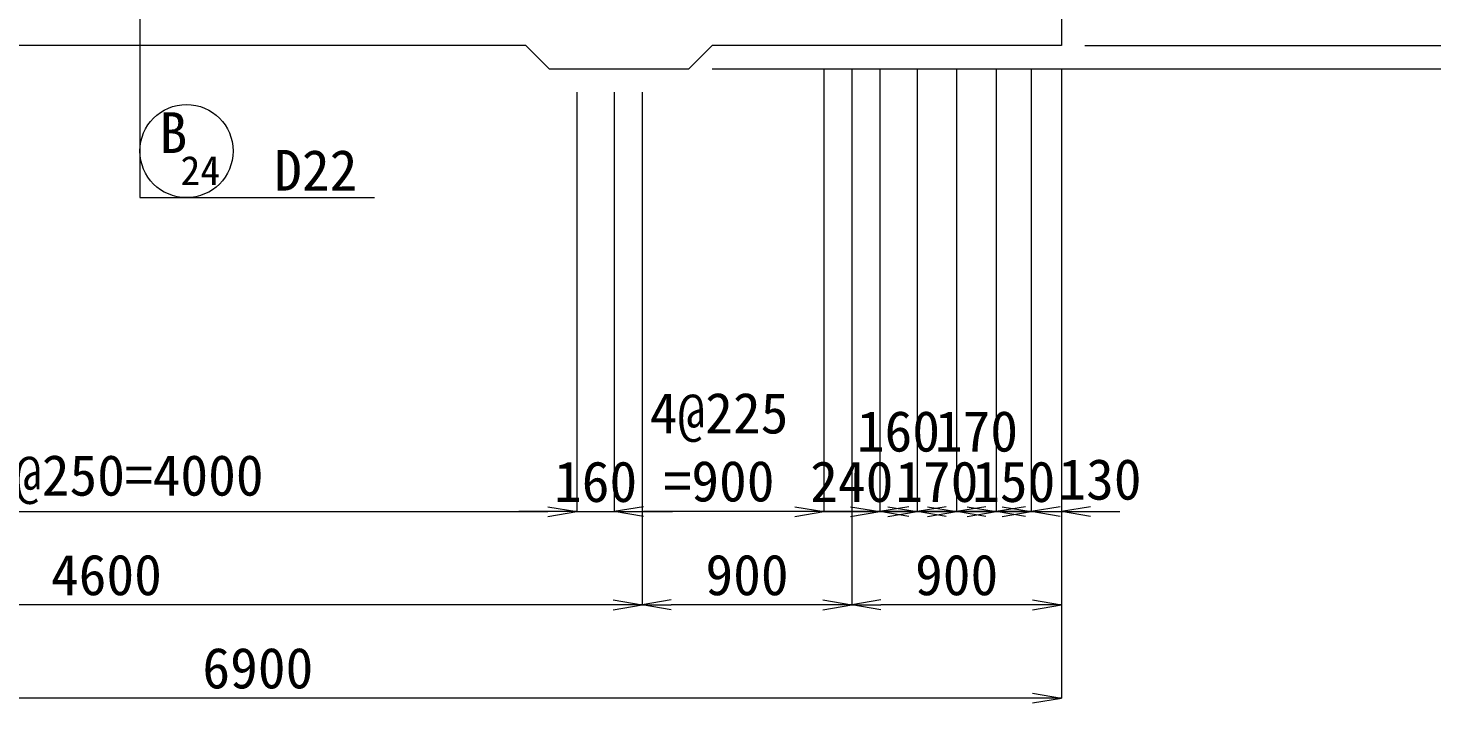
# Model space of a CAD drawing. Header units: millimetres. Extents: x 169470 to 758170, y -17820 to 11880.
# Drawn here: x 322708 to 328735, y -6695 to -3800 of the extents above; entities that cross this region are included whole.
import ezdxf
from ezdxf.enums import TextEntityAlignment as Align

# ---------------------------------------------------------------- set-up
doc = ezdxf.new("R2010")
doc.units = ezdxf.units.MM
doc.header["$LTSCALE"] = 50
doc.header["$PDSIZE"] = 300
doc.layers.get('Defpoints').update_dxf_attribs({"color": 151})
for name, color, linetype, lineweight in [('D-BGD', 7, 'Continuous', 13), ('D-STR-DIM', 7, 'Continuous', 13), ('D-STR-HTXT', 7, 'Continuous', 13), ('D-STR-TXT', 7, 'Continuous', 13)]:
    doc.layers.add(name, color=color, linetype=linetype, lineweight=lineweight)
doc.styles.add('MS ゴシック', font='MS Gothic.ttf')
doc.styles.add('YOKO_GOTHIC', font='MS Gothic.ttf')
doc.dimstyles.new('DIM-50', dxfattribs={"dimscale": 50, "dimtxt": 3.5, "dimasz": 2.5, "dimexe": 0, "dimexo": 2, "dimgap": 0.8, "dimtad": 1, "dimdec": 0, "dimzin": 1, "dimdsep": 46, "dimtxsty": 'MS ゴシック', "dimblk": 'OPEN', "dimcen": 0.1, "dimclrd": 256, "dimclre": 256, "dimclrt": 256, "dimaunit": 1, "dimadec": 3, "dimazin": 0, "dimtfac": 1, "dimtdec": 0, "dimtix": 1, "dimtmove": 2, "dimatfit": 3, "dimldrblk": 'OPEN', "dimfxl": 1, "dimlwd": -1, "dimlwe": -1, "dimarcsym": 2})
doc.dimstyles.new('S50', dxfattribs={"dimscale": 50, "dimtxt": 3.5, "dimasz": 2, "dimexe": 1, "dimexo": 1, "dimgap": 1, "dimtad": 1, "dimdec": 0, "dimzin": 1, "dimdsep": 46, "dimtxsty": 'YOKO_GOTHIC', "dimblk": 'OPEN', "dimcen": 0, "dimclrd": 256, "dimclre": 256, "dimclrt": 256, "dimaunit": 1, "dimadec": 3, "dimazin": 0, "dimtfac": 1, "dimtdec": 0, "dimtix": 1, "dimtmove": 2, "dimatfit": 3, "dimldrblk": 'OPEN', "dimfxl": 1, "dimlwd": -1, "dimlwe": -1, "dimarcsym": 0})

# ---------------------------------------------------------------- blocks, each defined once
blk = doc.blocks.new('_Open')
at = {"color": 0, "linetype": 'ByBlock', "lineweight": -2}
for p, q in [((-1, 0.167), (0, 0)), ((-1, -0.167), (0, 0)), ((0, 0), (-1, 0))]:
    blk.add_line(p, q, dxfattribs=at)
blk = doc.blocks.new('*D856')
at = {"layer": 'D-STR-DIM', "transparency": 16777216}
for p, q in [((327094.2, 4325.4), (331094.3, 4325.4)), ((331094.3, -3749.6), (331094.3, 4200.4)), ((327244.3, -3874.6), (331094.3, -3874.6))]:
    blk.add_line(p, q, dxfattribs=at)
at = {"layer": 'Defpoints', "color": 0, "transparency": 16777216}
for p in [(326994.2, 4325.4), (331094.3, 4325.4), (327144.3, -3874.6)]:
    blk.add_point(p, dxfattribs=at)
at = {"layer": 'D-STR-DIM', "transparency": 16777216, "xscale": 125, "yscale": 125, "zscale": 125}
for p, rotation in [((331094.3, 4325.4), 90), ((331094.3, -3874.6), 270)]:
    blk.add_blockref('_Open', p, dxfattribs=dict(at, rotation=rotation))
at = {"layer": 'D-STR-DIM', "transparency": 16777216, "insert": (330966.8, 225.4), "char_height": 175, "attachment_point": 5, "rotation": 90, "style": 'MS ゴシック'}
blk.add_mtext('8200', dxfattribs=at)
blk = doc.blocks.new('*D857')
at = {"layer": 'D-STR-DIM', "transparency": 16777216}
for p, q in [((327244.3, -3074.6), (330344.3, -3074.6)), ((330344.3, -3749.6), (330344.3, -3199.6)), ((327244.3, -3874.6), (330344.3, -3874.6))]:
    blk.add_line(p, q, dxfattribs=at)
at = {"layer": 'Defpoints', "color": 0, "transparency": 16777216}
for p in [(327144.3, -3074.6), (330344.3, -3074.6), (327144.3, -3874.6)]:
    blk.add_point(p, dxfattribs=at)
at = {"layer": 'D-STR-DIM', "transparency": 16777216, "xscale": 125, "yscale": 125, "zscale": 125}
for p, rotation in [((330344.3, -3074.6), 90), ((330344.3, -3874.6), 270)]:
    blk.add_blockref('_Open', p, dxfattribs=dict(at, rotation=rotation))
at = {"layer": 'D-STR-DIM', "transparency": 16777216, "insert": (330216.8, -3474.6), "char_height": 175, "attachment_point": 5, "rotation": 90, "style": 'MS ゴシック'}
blk.add_mtext('800', dxfattribs=at)
blk = doc.blocks.new('*D860')
at = {"layer": 'D-STR-DIM', "transparency": 16777216}
for p, q in [((320244, -3974.6), (320244, -6674.6)), ((327144.3, -3974.6), (327144.3, -6674.6)), ((327019.3, -6674.6), (320369, -6674.6))]:
    blk.add_line(p, q, dxfattribs=at)
at = {"layer": 'Defpoints', "color": 0, "transparency": 16777216}
for p in [(320244, -3874.6), (327144.3, -3874.6), (320244, -6674.6)]:
    blk.add_point(p, dxfattribs=at)
at = {"layer": 'D-STR-DIM', "transparency": 16777216, "xscale": 125, "yscale": 125, "zscale": 125, "rotation": 180}
blk.add_blockref('_Open', (320244, -6674.6), dxfattribs=at)
at = {"layer": 'D-STR-DIM', "transparency": 16777216, "xscale": 125, "yscale": 125, "zscale": 125}
blk.add_blockref('_Open', (327144.3, -6674.6), dxfattribs=at)
at = {"layer": 'D-STR-DIM', "transparency": 16777216, "insert": (323694.2, -6547.1), "char_height": 175, "attachment_point": 5, "style": 'MS ゴシック'}
blk.add_mtext('6900', dxfattribs=at)
blk = doc.blocks.new('*D861')
at = {"layer": 'D-STR-DIM', "transparency": 16777216}
for p, q in [((326244.3, -3974.6), (326244.3, -6274.6)), ((327144.3, -3974.6), (327144.3, -6274.6)), ((327019.3, -6274.6), (326369.3, -6274.6))]:
    blk.add_line(p, q, dxfattribs=at)
at = {"layer": 'Defpoints', "color": 0, "transparency": 16777216}
for p in [(326244.3, -3874.6), (327144.3, -3874.6), (326244.3, -6274.6)]:
    blk.add_point(p, dxfattribs=at)
at = {"layer": 'D-STR-DIM', "transparency": 16777216, "xscale": 125, "yscale": 125, "zscale": 125, "rotation": 180}
blk.add_blockref('_Open', (326244.3, -6274.6), dxfattribs=at)
at = {"layer": 'D-STR-DIM', "transparency": 16777216, "xscale": 125, "yscale": 125, "zscale": 125}
blk.add_blockref('_Open', (327144.3, -6274.6), dxfattribs=at)
at = {"layer": 'D-STR-DIM', "transparency": 16777216, "insert": (326694.3, -6147.1), "char_height": 175, "attachment_point": 5, "style": 'MS ゴシック'}
blk.add_mtext('900', dxfattribs=at)
blk = doc.blocks.new('*D862')
at = {"layer": 'D-STR-DIM', "transparency": 16777216}
for p, q in [((326244.3, -3974.6), (326244.3, -6274.6)), ((325344.3, -4074.6), (325344.3, -6274.6)), ((326119.3, -6274.6), (325469.3, -6274.6))]:
    blk.add_line(p, q, dxfattribs=at)
at = {"layer": 'Defpoints', "color": 0, "transparency": 16777216}
for p in [(326244.3, -3874.6), (325344.3, -3974.6), (325344.3, -6274.6)]:
    blk.add_point(p, dxfattribs=at)
at = {"layer": 'D-STR-DIM', "transparency": 16777216, "xscale": 125, "yscale": 125, "zscale": 125, "rotation": 180}
blk.add_blockref('_Open', (325344.3, -6274.6), dxfattribs=at)
at = {"layer": 'D-STR-DIM', "transparency": 16777216, "xscale": 125, "yscale": 125, "zscale": 125}
blk.add_blockref('_Open', (326244.3, -6274.6), dxfattribs=at)
at = {"layer": 'D-STR-DIM', "transparency": 16777216, "insert": (325794.3, -6147.1), "char_height": 175, "attachment_point": 5, "style": 'MS ゴシック'}
blk.add_mtext('900', dxfattribs=at)
blk = doc.blocks.new('*D863')
at = {"layer": 'D-STR-DIM', "transparency": 16777216}
for p, q in [((320744, -3974.6), (320744, -6274.6)), ((325344.3, -4074.6), (325344.3, -6274.6)), ((325219.3, -6274.6), (320869, -6274.6))]:
    blk.add_line(p, q, dxfattribs=at)
at = {"layer": 'Defpoints', "color": 0, "transparency": 16777216}
for p in [(320744, -3874.6), (325344.3, -3974.6), (320744, -6274.6)]:
    blk.add_point(p, dxfattribs=at)
at = {"layer": 'D-STR-DIM', "transparency": 16777216, "xscale": 125, "yscale": 125, "zscale": 125, "rotation": 180}
blk.add_blockref('_Open', (320744, -6274.6), dxfattribs=at)
at = {"layer": 'D-STR-DIM', "transparency": 16777216, "xscale": 125, "yscale": 125, "zscale": 125}
blk.add_blockref('_Open', (325344.3, -6274.6), dxfattribs=at)
at = {"layer": 'D-STR-DIM', "transparency": 16777216, "insert": (323044.2, -6147.1), "char_height": 175, "attachment_point": 5, "style": 'MS ゴシック'}
blk.add_mtext('4600', dxfattribs=at)
blk = doc.blocks.new('*D865')
at = {"layer": 'D-STR-DIM', "transparency": 16777216}
for p, q in [((321064, -3974.6), (321064, -5874.6)), ((325064.3, -4074.6), (325064.3, -5874.6)), ((321189, -5874.6), (324939.3, -5874.6))]:
    blk.add_line(p, q, dxfattribs=at)
at = {"layer": 'Defpoints', "color": 0, "transparency": 16777216}
for p in [(321064, -3874.6), (325064.3, -3974.6), (325064.3, -5874.6)]:
    blk.add_point(p, dxfattribs=at)
at = {"layer": 'D-STR-DIM', "transparency": 16777216, "xscale": 125, "yscale": 125, "zscale": 125, "rotation": 180}
blk.add_blockref('_Open', (321064, -5874.6), dxfattribs=at)
at = {"layer": 'D-STR-DIM', "transparency": 16777216, "xscale": 125, "yscale": 125, "zscale": 125}
blk.add_blockref('_Open', (325064.3, -5874.6), dxfattribs=at)
at = {"layer": 'D-STR-DIM', "transparency": 16777216, "insert": (323064.2, -5737.7), "char_height": 175, "attachment_point": 5, "style": 'MS ゴシック'}
blk.add_mtext('16@250=4000', dxfattribs=at)
blk = doc.blocks.new('*D866')
at = {"layer": 'D-STR-DIM', "transparency": 16777216}
for p, q in [((325064.3, -4074.6), (325064.3, -5874.6)), ((325224.3, -4074.6), (325224.3, -5874.6)), ((324939.3, -5874.6), (324814.3, -5874.6)), ((325064.3, -5874.6), (325224.3, -5874.6)), ((325349.3, -5874.6), (325474.3, -5874.6))]:
    blk.add_line(p, q, dxfattribs=at)
at = {"layer": 'Defpoints', "color": 0, "transparency": 16777216}
for p in [(325064.3, -3974.6), (325224.3, -3974.6), (325224.3, -5874.6)]:
    blk.add_point(p, dxfattribs=at)
at = {"layer": 'D-STR-DIM', "transparency": 16777216, "xscale": 125, "yscale": 125, "zscale": 125}
blk.add_blockref('_Open', (325064.3, -5874.6), dxfattribs=at)
at = {"layer": 'D-STR-DIM', "transparency": 16777216, "xscale": 125, "yscale": 125, "zscale": 125, "rotation": 180}
blk.add_blockref('_Open', (325224.3, -5874.6), dxfattribs=at)
at = {"layer": 'D-STR-DIM', "transparency": 16777216, "insert": (325144.3, -5747.1), "char_height": 175, "attachment_point": 5, "style": 'MS ゴシック'}
blk.add_mtext('160', dxfattribs=at)
blk = doc.blocks.new('*D867')
at = {"layer": 'D-STR-DIM', "transparency": 16777216}
for p, q in [((326124.3, -3974.6), (326124.3, -5874.6)), ((326364.3, -3974.6), (326364.3, -5874.6)), ((325999.3, -5874.6), (325874.3, -5874.6)), ((326124.3, -5874.6), (326364.3, -5874.6)), ((326489.3, -5874.6), (326614.3, -5874.6))]:
    blk.add_line(p, q, dxfattribs=at)
at = {"layer": 'Defpoints', "color": 0, "transparency": 16777216}
for p in [(326124.3, -3874.6), (326364.3, -3874.6), (326364.3, -5874.6)]:
    blk.add_point(p, dxfattribs=at)
at = {"layer": 'D-STR-DIM', "transparency": 16777216, "xscale": 125, "yscale": 125, "zscale": 125}
blk.add_blockref('_Open', (326124.3, -5874.6), dxfattribs=at)
at = {"layer": 'D-STR-DIM', "transparency": 16777216, "xscale": 125, "yscale": 125, "zscale": 125, "rotation": 180}
blk.add_blockref('_Open', (326364.3, -5874.6), dxfattribs=at)
at = {"layer": 'D-STR-DIM', "transparency": 16777216, "insert": (326244.3, -5747.1), "char_height": 175, "attachment_point": 5, "style": 'MS ゴシック'}
blk.add_mtext('240', dxfattribs=at)
blk = doc.blocks.new('*D869')
at = {"layer": 'D-STR-DIM', "transparency": 16777216}
for p, q in [((326124.3, -3974.6), (326124.3, -5874.6)), ((325224.3, -4074.6), (325224.3, -5874.6)), ((325999.3, -5874.6), (325349.3, -5874.6))]:
    blk.add_line(p, q, dxfattribs=at)
at = {"layer": 'Defpoints', "color": 0, "transparency": 16777216}
for p in [(326124.3, -3874.6), (325224.3, -3974.6), (325224.3, -5874.6)]:
    blk.add_point(p, dxfattribs=at)
at = {"layer": 'D-STR-DIM', "transparency": 16777216, "xscale": 125, "yscale": 125, "zscale": 125, "rotation": 180}
blk.add_blockref('_Open', (325224.3, -5874.6), dxfattribs=at)
at = {"layer": 'D-STR-DIM', "transparency": 16777216, "xscale": 125, "yscale": 125, "zscale": 125}
blk.add_blockref('_Open', (326124.3, -5874.6), dxfattribs=at)
at = {"layer": 'D-STR-DIM', "transparency": 16777216, "insert": (325674.3, -5599), "char_height": 175, "attachment_point": 5, "style": 'MS ゴシック'}
blk.add_mtext('4@225\\P=900', dxfattribs=at)
blk = doc.blocks.new('*D870')
at = {"layer": 'D-STR-DIM', "transparency": 16777216}
for p, q in [((326364.3, -3974.6), (326364.3, -5874.6)), ((326524.3, -3974.6), (326524.3, -5874.6)), ((326239.3, -5874.6), (326114.3, -5874.6)), ((326364.3, -5874.6), (326524.3, -5874.6)), ((326649.3, -5874.6), (326774.3, -5874.6))]:
    blk.add_line(p, q, dxfattribs=at)
at = {"layer": 'Defpoints', "color": 0, "transparency": 16777216}
for p in [(326364.3, -3874.6), (326524.3, -3874.6), (326524.3, -5874.6)]:
    blk.add_point(p, dxfattribs=at)
at = {"layer": 'D-STR-DIM', "transparency": 16777216, "xscale": 125, "yscale": 125, "zscale": 125}
blk.add_blockref('_Open', (326364.3, -5874.6), dxfattribs=at)
at = {"layer": 'D-STR-DIM', "transparency": 16777216, "xscale": 125, "yscale": 125, "zscale": 125, "rotation": 180}
blk.add_blockref('_Open', (326524.3, -5874.6), dxfattribs=at)
at = {"layer": 'D-STR-DIM', "transparency": 16777216, "insert": (326444.3, -5530.8), "char_height": 175, "attachment_point": 5, "style": 'MS ゴシック'}
blk.add_mtext('160', dxfattribs=at)
blk = doc.blocks.new('*D1935')
at = {"layer": 'D-STR-DIM', "transparency": 16777216}
for p, q in [((327014.3, -3974.6), (327014.3, -5874.6)), ((327144.3, -3974.6), (327144.3, -5874.6)), ((326889.3, -5874.6), (326764.3, -5874.6)), ((327014.3, -5874.6), (327144.3, -5874.6)), ((327269.3, -5874.6), (327394.3, -5874.6))]:
    blk.add_line(p, q, dxfattribs=at)
at = {"layer": 'Defpoints', "color": 0, "transparency": 16777216}
for p in [(327014.3, -3874.6), (327144.3, -3874.6), (327144.3, -5874.6)]:
    blk.add_point(p, dxfattribs=at)
at = {"layer": 'D-STR-DIM', "transparency": 16777216, "xscale": 125, "yscale": 125, "zscale": 125}
blk.add_blockref('_Open', (327014.3, -5874.6), dxfattribs=at)
at = {"layer": 'D-STR-DIM', "transparency": 16777216, "xscale": 125, "yscale": 125, "zscale": 125, "rotation": 180}
blk.add_blockref('_Open', (327144.3, -5874.6), dxfattribs=at)
at = {"layer": 'D-STR-DIM', "transparency": 16777216, "insert": (327309.6, -5737.1), "char_height": 175, "attachment_point": 5, "style": 'MS ゴシック'}
blk.add_mtext('130', dxfattribs=at)
blk = doc.blocks.new('*D871')
at = {"layer": 'D-STR-DIM', "transparency": 16777216}
for p, q in [((326524.3, -3974.6), (326524.3, -5874.6)), ((326694.3, -3974.6), (326694.3, -5874.6)), ((326399.3, -5874.6), (326274.3, -5874.6)), ((326524.3, -5874.6), (326694.3, -5874.6)), ((326819.3, -5874.6), (326944.3, -5874.6))]:
    blk.add_line(p, q, dxfattribs=at)
at = {"layer": 'Defpoints', "color": 0, "transparency": 16777216}
for p in [(326524.3, -3874.6), (326694.3, -3874.6), (326694.3, -5874.6)]:
    blk.add_point(p, dxfattribs=at)
at = {"layer": 'D-STR-DIM', "transparency": 16777216, "xscale": 125, "yscale": 125, "zscale": 125}
blk.add_blockref('_Open', (326524.3, -5874.6), dxfattribs=at)
at = {"layer": 'D-STR-DIM', "transparency": 16777216, "xscale": 125, "yscale": 125, "zscale": 125, "rotation": 180}
blk.add_blockref('_Open', (326694.3, -5874.6), dxfattribs=at)
at = {"layer": 'D-STR-DIM', "transparency": 16777216, "insert": (326609.3, -5747.1), "char_height": 175, "attachment_point": 5, "style": 'MS ゴシック'}
blk.add_mtext('170', dxfattribs=at)
blk = doc.blocks.new('*D872')
at = {"layer": 'D-STR-DIM', "transparency": 16777216}
for p, q in [((326694.3, -3974.6), (326694.3, -5874.6)), ((326864.3, -3974.6), (326864.3, -5874.6)), ((326569.3, -5874.6), (326444.3, -5874.6)), ((326694.3, -5874.6), (326864.3, -5874.6)), ((326989.3, -5874.6), (327114.3, -5874.6))]:
    blk.add_line(p, q, dxfattribs=at)
at = {"layer": 'Defpoints', "color": 0, "transparency": 16777216}
for p in [(326694.3, -3874.6), (326864.3, -3874.6), (326864.3, -5874.6)]:
    blk.add_point(p, dxfattribs=at)
at = {"layer": 'D-STR-DIM', "transparency": 16777216, "xscale": 125, "yscale": 125, "zscale": 125}
blk.add_blockref('_Open', (326694.3, -5874.6), dxfattribs=at)
at = {"layer": 'D-STR-DIM', "transparency": 16777216, "xscale": 125, "yscale": 125, "zscale": 125, "rotation": 180}
blk.add_blockref('_Open', (326864.3, -5874.6), dxfattribs=at)
at = {"layer": 'D-STR-DIM', "transparency": 16777216, "insert": (326779.3, -5530.8), "char_height": 175, "attachment_point": 5, "style": 'MS ゴシック'}
blk.add_mtext('170', dxfattribs=at)
blk = doc.blocks.new('*D873')
at = {"layer": 'D-STR-DIM', "transparency": 16777216}
for p, q in [((326864.3, -3974.6), (326864.3, -5874.6)), ((327014.3, -3974.6), (327014.3, -5874.6)), ((326739.3, -5874.6), (326614.3, -5874.6)), ((326864.3, -5874.6), (327014.3, -5874.6)), ((327139.3, -5874.6), (327264.3, -5874.6))]:
    blk.add_line(p, q, dxfattribs=at)
at = {"layer": 'Defpoints', "color": 0, "transparency": 16777216}
for p in [(326864.3, -3874.6), (327014.3, -3874.6), (327014.3, -5874.6)]:
    blk.add_point(p, dxfattribs=at)
at = {"layer": 'D-STR-DIM', "transparency": 16777216, "xscale": 125, "yscale": 125, "zscale": 125}
blk.add_blockref('_Open', (326864.3, -5874.6), dxfattribs=at)
at = {"layer": 'D-STR-DIM', "transparency": 16777216, "xscale": 125, "yscale": 125, "zscale": 125, "rotation": 180}
blk.add_blockref('_Open', (327014.3, -5874.6), dxfattribs=at)
at = {"layer": 'D-STR-DIM', "transparency": 16777216, "insert": (326939.3, -5747.1), "char_height": 175, "attachment_point": 5, "style": 'MS ゴシック'}
blk.add_mtext('150', dxfattribs=at)
blk = doc.blocks.new('*D1930')
at = {"layer": 'D-STR-DIM', "transparency": 16777216}
for p, q in [((331094.3, -3749.6), (331094.3, -3624.6)), ((327244.3, -3874.6), (331094.3, -3874.6)), ((331094.3, -3974.6), (331094.3, -3874.6)), ((325644.3, -3974.6), (331094.3, -3974.6)), ((331094.3, -4099.6), (331094.3, -4224.6))]:
    blk.add_line(p, q, dxfattribs=at)
at = {"layer": 'Defpoints', "color": 0, "transparency": 16777216}
for p in [(327144.3, -3874.6), (331094.3, -3874.6), (325544.3, -3974.6)]:
    blk.add_point(p, dxfattribs=at)
at = {"layer": 'D-STR-DIM', "transparency": 16777216, "xscale": 125, "yscale": 125, "zscale": 125}
for p, rotation in [((331094.3, -3874.6), 270), ((331094.3, -3974.6), 90)]:
    blk.add_blockref('_Open', p, dxfattribs=dict(at, rotation=rotation))
at = {"layer": 'D-STR-DIM', "transparency": 16777216, "insert": (330966.8, -3924.6), "char_height": 175, "attachment_point": 5, "rotation": 90, "style": 'MS ゴシック'}
blk.add_mtext('100', dxfattribs=at)
blk = doc.blocks.new('*D837')
at = {"layer": 'D-STR-DIM', "transparency": 16777216}
for p, q in [((327244.3, -474.6), (330694.3, -474.6)), ((330694.3, -599.6), (330694.3, -3749.6)), ((327244.3, -3874.6), (330694.3, -3874.6))]:
    blk.add_line(p, q, dxfattribs=at)
at = {"layer": 'Defpoints', "color": 0, "transparency": 16777216}
for p in [(327144.3, -474.6), (327144.3, -3874.6), (330694.3, -3874.6)]:
    blk.add_point(p, dxfattribs=at)
at = {"layer": 'D-STR-DIM', "transparency": 16777216, "xscale": 125, "yscale": 125, "zscale": 125}
for p, rotation in [((330694.3, -474.6), 90), ((330694.3, -3874.6), 270)]:
    blk.add_blockref('_Open', p, dxfattribs=dict(at, rotation=rotation))
at = {"layer": 'D-STR-DIM', "transparency": 16777216, "insert": (330566.8, -2174.6), "char_height": 175, "attachment_point": 5, "rotation": 90, "style": 'MS ゴシック'}
blk.add_mtext('3400', dxfattribs=at)
blk = doc.blocks.new('*D2427')
at = {"layer": 'D-STR-DIM', "transparency": 16777216}
for p, q in [((329969.3, -3599.6), (329969.3, -3474.6)), ((327244.3, -3724.6), (329969.3, -3724.6)), ((329969.3, -3724.6), (329969.3, -3874.6)), ((327244.3, -3874.6), (329969.3, -3874.6)), ((329969.3, -3999.6), (329969.3, -4124.6))]:
    blk.add_line(p, q, dxfattribs=at)
at = {"layer": 'Defpoints', "color": 0, "transparency": 16777216}
for p in [(327144.3, -3724.6), (327144.3, -3874.6), (329969.3, -3874.6)]:
    blk.add_point(p, dxfattribs=at)
at = {"layer": 'D-STR-DIM', "transparency": 16777216, "xscale": 125, "yscale": 125, "zscale": 125}
for p, rotation in [((329969.3, -3724.6), 270), ((329969.3, -3874.6), 90)]:
    blk.add_blockref('_Open', p, dxfattribs=dict(at, rotation=rotation))
at = {"layer": 'D-STR-DIM', "transparency": 16777216, "insert": (329841.8, -4022.5), "char_height": 175, "attachment_point": 5, "rotation": 90, "style": 'MS ゴシック'}
blk.add_mtext('150', dxfattribs=at)

msp = doc.modelspace()

# ---------------------------------------------------------------- linework, layer by layer
at = {"layer": 'D-BGD'}
for p, q in [((327144.32, -474.57), (327144.32, -3874.57)), ((324844.32, -3874.57), (320244.03, -3874.57)), ((324844.32, -3874.57), (324944.32, -3974.57)), ((325544.32, -3974.57), (325644.32, -3874.57)), ((327144.32, -3874.57), (325644.32, -3874.57)), ((324944.32, -3974.57), (325544.32, -3974.57))]:
    msp.add_line(p, q, dxfattribs=at)
at = {"layer": 'D-STR-HTXT'}
msp.add_line((323187.98, -4527.23), (324194.54, -4527.23), dxfattribs=at)
at = {"layer": 'D-STR-HTXT', "color": 4}
msp.add_circle((323387.98, -4327.23), 200, dxfattribs=at)

# ---------------------------------------------------------------- texts
at = {"layer": 'D-STR-TXT', "color": 4, "style": 'YOKO_GOTHIC'}
for s, height, p in [('B', 175, (323331.7, -4335.55)), ('24', 125, (323447.36, -4473.35))]:
    msp.add_text(s, height=height, dxfattribs=at).set_placement(p, align=Align.CENTER)
at = {"layer": 'D-STR-TXT', "style": 'YOKO_GOTHIC'}
msp.add_text('D22', height=175, dxfattribs=at).set_placement((323764.5, -4497.23))

# ---------------------------------------------------------------- dimensions: what is measured, and where the dimension line sits
at = {"layer": 'D-STR-DIM'}
for base, p1, p2, angle, picture, middle in [((331094.32, 4325.43), (327144.32, -3874.57), (326994.2, 4325.43), 90, '*D856', (330966.82, 225.43)), ((330694.32, -3874.57), (327144.32, -474.57), (327144.32, -3874.57), 90, '*D837', (330566.82, -2174.57)), ((330344.32, -3074.57), (327144.32, -3874.57), (327144.32, -3074.57), 90, '*D857', (330216.82, -3474.57)), ((331094.32, -3874.57), (325544.32, -3974.57), (327144.32, -3874.57), 90, '*D1930', (330966.82, -3924.57)), ((320244.03, -6674.57), (327144.32, -3874.57), (320244.03, -3874.57), 180, '*D860', (323694.17, -6547.07)), ((320744.03, -6274.57), (325344.32, -3974.57), (320744.03, -3874.57), 180, '*D863', (323044.17, -6147.07)), ((325344.32, -6274.57), (326244.32, -3874.57), (325344.32, -3974.57), 180, '*D862', (325794.32, -6147.07)), ((326364.32, -5874.57), (326124.32, -3874.57), (326364.32, -3874.57), 180, '*D867', (326244.32, -5747.07)), ((326244.32, -6274.57), (327144.32, -3874.57), (326244.32, -3874.57), 180, '*D861', (326694.32, -6147.07)), ((325224.32, -5874.57), (325064.32, -3974.57), (325224.32, -3974.57), 180, '*D866', (325144.32, -5747.07))]:
    dim = msp.add_linear_dim(base=base, p1=p1, p2=p2, angle=angle, dimstyle='DIM-50', dxfattribs=at)
    dim.commit()
    dim.dimension.update_dxf_attribs({"geometry": picture, "text_midpoint": middle})
dim = msp.add_linear_dim(base=(329969.32, -3874.57), p1=(327144.32, -3724.57), p2=(327144.32, -3874.57), angle=90, dimstyle='DIM-50', dxfattribs=at)
dim.commit()
dim.dimension.update_dxf_attribs({"geometry": '*D2427', "text_midpoint": (329841.82, -4022.5), "dimtype": 160})
for base, p1, p2, text, picture, middle in [((325064.32, -5874.57), (321064.03, -3874.57), (325064.32, -3974.57), '16@250=<>', '*D865', (323064.17, -5737.75)), ((325224.32, -5874.57), (326124.32, -3874.57), (325224.32, -3974.57), '4@225\\P=<>', '*D869', (325674.32, -5599.02))]:
    dim = msp.add_linear_dim(base=base, p1=p1, p2=p2, angle=180, text=text, dimstyle='DIM-50', dxfattribs=at)
    dim.commit()
    dim.dimension.update_dxf_attribs({"geometry": picture, "text_midpoint": middle})
for base, p1, p2, picture, middle in [((326524.32, -5874.57), (326364.32, -3874.57), (326524.32, -3874.57), '*D870', (326444.32, -5530.82)), ((326864.32, -5874.57), (326694.32, -3874.57), (326864.32, -3874.57), '*D872', (326779.32, -5530.76)), ((327144.32, -5874.57), (327014.32, -3874.57), (327144.32, -3874.57), '*D1935', (327309.65, -5737.07))]:
    dim = msp.add_linear_dim(base=base, p1=p1, p2=p2, dimstyle='DIM-50', dxfattribs=at)
    dim.commit()
    dim.dimension.update_dxf_attribs({"geometry": picture, "text_midpoint": middle, "dimtype": 160})
for base, p1, p2, picture, middle in [((326694.32, -5874.57), (326524.32, -3874.57), (326694.32, -3874.57), '*D871', (326609.32, -5747.07)), ((327014.32, -5874.57), (326864.32, -3874.57), (327014.32, -3874.57), '*D873', (326939.32, -5747.07))]:
    dim = msp.add_linear_dim(base=base, p1=p1, p2=p2, dimstyle='DIM-50', dxfattribs=at)
    dim.commit()
    dim.dimension.update_dxf_attribs({"geometry": picture, "text_midpoint": middle})

# ---------------------------------------------------------------- leaders
at = {"layer": 'D-STR-HTXT'}
msp.add_leader([(323187.98, -2694.57), (323187.98, -4527.23)], dimstyle='S50', dxfattribs=at)

doc.saveas('drawing.dxf')
